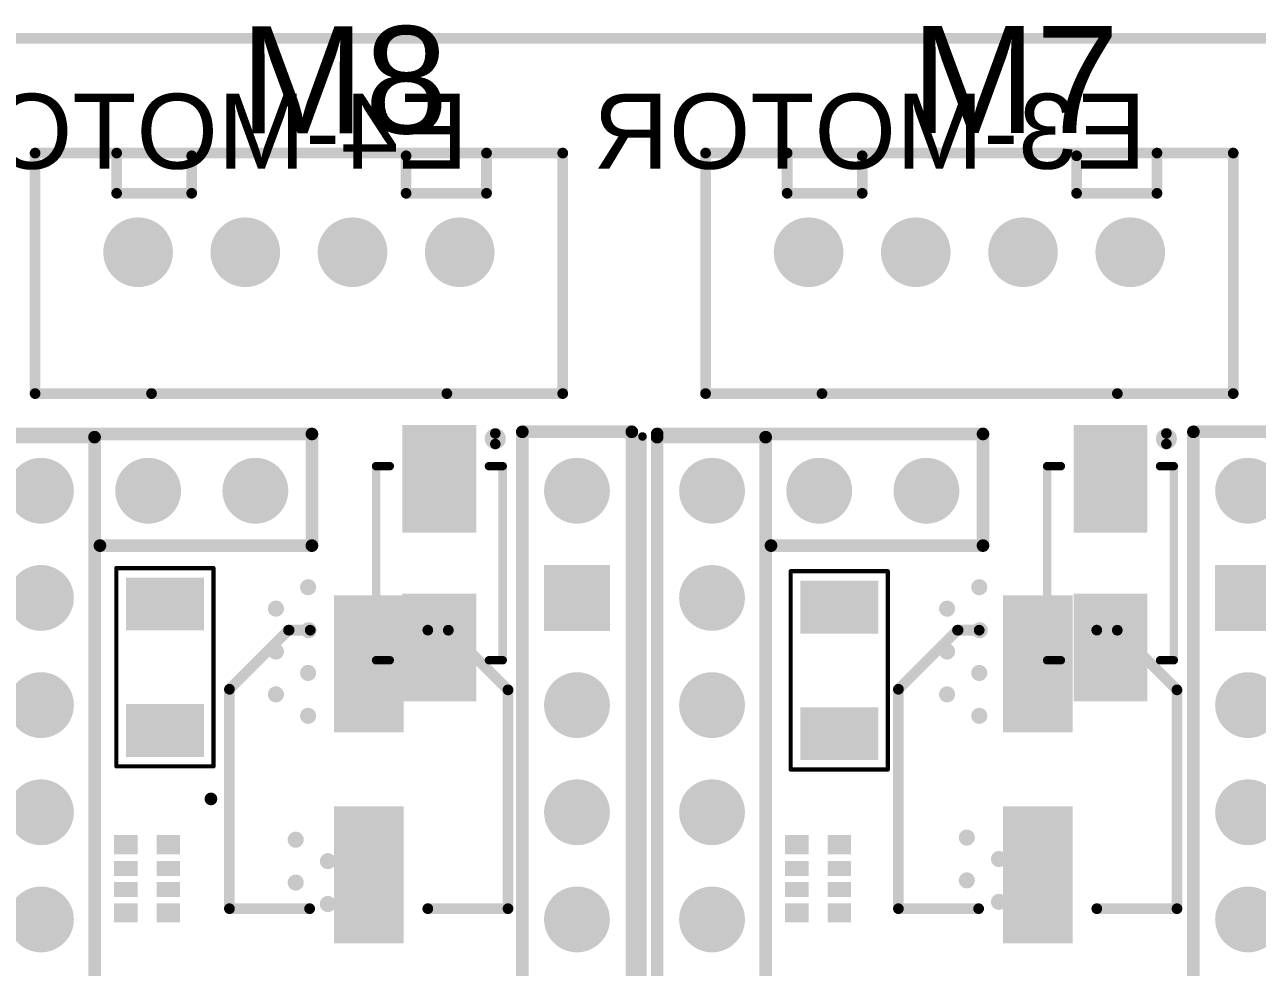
# Model space of a CAD drawing. Header units: millimetres. Extents: x -6 to 151, y -20 to 98.
# Drawn here: x 15.5 to 44.7, y 54.45 to 76.8 of the extents above; entities that cross this region are included whole.
import ezdxf

# ---------------------------------------------------------------- set-up
doc = ezdxf.new("R2010")
doc.units = ezdxf.units.MM
for name, color, linetype in [('BottomOverlay', 54, 'Continuous'), ('BottomPaste', 16, 'Continuous'), ('BottomSolder', 6, 'Continuous'), ('KeepOutLayer', 6, 'Continuous'), ('MultiLayer', 9, 'Continuous'), ('PadHoleLayer', 156, 'Continuous'), ('TopOverlay', 2, 'Continuous'), ('TopPaste', 8, 'Continuous'), ('TopSolder', 216, 'Continuous'), ('ViaHoleLayer', 16, 'Continuous')]:
    doc.layers.add(name, color=color, linetype=linetype)
doc.styles.add('Arial', font='arial.ttf', dxfattribs={"height": 0.2})

# ---------------------------------------------------------------- blocks, each defined once
blk = doc.blocks.new('RES1206_31')
at = {"layer": 'TopPaste'}
for points in [[(-2.1, -0.9), (-2.1, 0.9), (-0.9, 0.9), (-0.9, -0.9)], [(0.9, -0.9), (0.9, 0.9), (2.1, 0.9), (2.1, -0.9)]]:
    blk.add_hatch(color=8, dxfattribs=at).paths.add_polyline_path(points)
at = {"layer": 'TopSolder'}
for points in [[(-2.125, -0.925), (-2.125, 0.925), (-0.875, 0.925), (-0.875, -0.925)], [(0.875, -0.925), (0.875, 0.925), (2.125, 0.925), (2.125, -0.925)]]:
    blk.add_hatch(color=216, dxfattribs=at).paths.add_polyline_path(points)
at = {"layer": 'TopOverlay', "const_width": 0.1}
for points in [[(-2.35, 1.15), (2.35, 1.15)], [(-2.35, 1.15), (-2.35, -1.15)], [(2.35, 1.15), (2.35, -1.15)], [(-2.35, -1.15), (2.35, -1.15)]]:
    blk.add_lwpolyline(points, dxfattribs=at)
at = {"layer": 'TopOverlay', "const_width": 0.05}
for points in [[(-2.375, 1.15, 1), (-2.325, 1.15, 1)], [(-2.375, 1.15, 1), (-2.325, 1.15, 1)], [(2.325, 1.15, 1), (2.375, 1.15, 1)], [(2.325, 1.15, 1), (2.375, 1.15, 1)], [(-2.375, -1.15, 1), (-2.325, -1.15, 1)], [(-2.375, -1.15, 1), (-2.325, -1.15, 1)], [(2.325, -1.15, 1), (2.375, -1.15, 1)], [(2.325, -1.15, 1), (2.375, -1.15, 1)]]:
    blk.add_lwpolyline(points, format="xyb", close=True, dxfattribs=at)
blk = doc.blocks.new('RES1206_32')
at = {"layer": 'TopPaste'}
for points in [[(-2.1, -0.9), (-2.1, 0.9), (-0.9, 0.9), (-0.9, -0.9)], [(0.9, -0.9), (0.9, 0.9), (2.1, 0.9), (2.1, -0.9)]]:
    blk.add_hatch(color=8, dxfattribs=at).paths.add_polyline_path(points)
at = {"layer": 'TopSolder'}
for points in [[(-2.125, -0.925), (-2.125, 0.925), (-0.875, 0.925), (-0.875, -0.925)], [(0.875, -0.925), (0.875, 0.925), (2.125, 0.925), (2.125, -0.925)]]:
    blk.add_hatch(color=216, dxfattribs=at).paths.add_polyline_path(points)
at = {"layer": 'TopOverlay', "const_width": 0.1}
for points in [[(-2.35, 1.15), (2.35, 1.15)], [(-2.35, 1.15), (-2.35, -1.15)], [(2.35, 1.15), (2.35, -1.15)], [(-2.35, -1.15), (2.35, -1.15)]]:
    blk.add_lwpolyline(points, dxfattribs=at)
at = {"layer": 'TopOverlay', "const_width": 0.05}
for points in [[(-2.375, 1.15, 1), (-2.325, 1.15, 1)], [(-2.375, 1.15, 1), (-2.325, 1.15, 1)], [(2.325, 1.15, 1), (2.375, 1.15, 1)], [(2.325, 1.15, 1), (2.375, 1.15, 1)], [(-2.375, -1.15, 1), (-2.325, -1.15, 1)], [(-2.375, -1.15, 1), (-2.325, -1.15, 1)], [(2.325, -1.15, 1), (2.375, -1.15, 1)], [(2.325, -1.15, 1), (2.375, -1.15, 1)]]:
    blk.add_lwpolyline(points, format="xyb", close=True, dxfattribs=at)
blk = doc.blocks.new('TMC__________36')
at = {"layer": 'BottomSolder'}
h = blk.add_hatch(color=6, dxfattribs=at)
edge = h.paths.add_edge_path()
edge.add_arc((0, 12.7), 0.78, 0, 360)
for points in [[(1.76, 11.92), (1.76, 13.48), (3.32, 13.48), (3.32, 11.92)], [(17, 11.92), (17, 13.48), (18.56, 13.48), (18.56, 11.92)]]:
    blk.add_hatch(color=6, dxfattribs=at).paths.add_polyline_path(points)
h = blk.add_hatch(color=6, dxfattribs=at)
edge = h.paths.add_edge_path()
edge.add_arc((5.08, 12.7), 0.78, 0, 360)
h = blk.add_hatch(color=6, dxfattribs=at)
edge = h.paths.add_edge_path()
edge.add_arc((7.62, 12.7), 0.78, 0, 360)
h = blk.add_hatch(color=6, dxfattribs=at)
edge = h.paths.add_edge_path()
edge.add_arc((10.16, 12.7), 0.78, 0, 360)
h = blk.add_hatch(color=6, dxfattribs=at)
edge = h.paths.add_edge_path()
edge.add_arc((12.7, 12.7), 0.78, 0, 360)
h = blk.add_hatch(color=6, dxfattribs=at)
edge = h.paths.add_edge_path()
edge.add_arc((15.24, 12.7), 0.78, 0, 360)
h = blk.add_hatch(color=6, dxfattribs=at)
edge = h.paths.add_edge_path()
edge.add_arc((0, 5.08), 0.78, 0, 360)
h = blk.add_hatch(color=6, dxfattribs=at)
edge = h.paths.add_edge_path()
edge.add_arc((0, 2.54), 0.78, 0, 360)
h = blk.add_hatch(color=6, dxfattribs=at)
edge = h.paths.add_edge_path()
edge.add_arc((0, 0), 0.78, 0, 360)
h = blk.add_hatch(color=6, dxfattribs=at)
edge = h.paths.add_edge_path()
edge.add_arc((2.54, 0), 0.78, 0, 360)
h = blk.add_hatch(color=6, dxfattribs=at)
edge = h.paths.add_edge_path()
edge.add_arc((5.08, 0), 0.78, 0, 360)
h = blk.add_hatch(color=6, dxfattribs=at)
edge = h.paths.add_edge_path()
edge.add_arc((7.62, 0), 0.78, 0, 360)
h = blk.add_hatch(color=6, dxfattribs=at)
edge = h.paths.add_edge_path()
edge.add_arc((10.16, 0), 0.78, 0, 360)
h = blk.add_hatch(color=6, dxfattribs=at)
edge = h.paths.add_edge_path()
edge.add_arc((12.7, 0), 0.78, 0, 360)
h = blk.add_hatch(color=6, dxfattribs=at)
edge = h.paths.add_edge_path()
edge.add_arc((15.24, 0), 0.78, 0, 360)
h = blk.add_hatch(color=6, dxfattribs=at)
edge = h.paths.add_edge_path()
edge.add_arc((17.78, 0), 0.78, 0, 360)
at = {"layer": 'MultiLayer'}
h = blk.add_hatch(color=9, dxfattribs=at)
edge = h.paths.add_edge_path()
edge.add_arc((0, 12.7), 0.755, 0, 360)
for points in [[(1.785, 11.945), (1.785, 13.455), (3.295, 13.455), (3.295, 11.945)], [(17.025, 11.945), (17.025, 13.455), (18.535, 13.455), (18.535, 11.945)]]:
    blk.add_hatch(color=9, dxfattribs=at).paths.add_polyline_path(points)
h = blk.add_hatch(color=9, dxfattribs=at)
edge = h.paths.add_edge_path()
edge.add_arc((5.08, 12.7), 0.755, 0, 360)
h = blk.add_hatch(color=9, dxfattribs=at)
edge = h.paths.add_edge_path()
edge.add_arc((7.62, 12.7), 0.755, 0, 360)
h = blk.add_hatch(color=9, dxfattribs=at)
edge = h.paths.add_edge_path()
edge.add_arc((10.16, 12.7), 0.755, 0, 360)
h = blk.add_hatch(color=9, dxfattribs=at)
edge = h.paths.add_edge_path()
edge.add_arc((12.7, 12.7), 0.755, 0, 360)
h = blk.add_hatch(color=9, dxfattribs=at)
edge = h.paths.add_edge_path()
edge.add_arc((15.24, 12.7), 0.755, 0, 360)
h = blk.add_hatch(color=9, dxfattribs=at)
edge = h.paths.add_edge_path()
edge.add_arc((0, 5.08), 0.755, 0, 360)
h = blk.add_hatch(color=9, dxfattribs=at)
edge = h.paths.add_edge_path()
edge.add_arc((0, 2.54), 0.755, 0, 360)
h = blk.add_hatch(color=9, dxfattribs=at)
edge = h.paths.add_edge_path()
edge.add_arc((0, 0), 0.755, 0, 360)
h = blk.add_hatch(color=9, dxfattribs=at)
edge = h.paths.add_edge_path()
edge.add_arc((2.54, 0), 0.755, 0, 360)
h = blk.add_hatch(color=9, dxfattribs=at)
edge = h.paths.add_edge_path()
edge.add_arc((5.08, 0), 0.755, 0, 360)
h = blk.add_hatch(color=9, dxfattribs=at)
edge = h.paths.add_edge_path()
edge.add_arc((7.62, 0), 0.755, 0, 360)
h = blk.add_hatch(color=9, dxfattribs=at)
edge = h.paths.add_edge_path()
edge.add_arc((10.16, 0), 0.755, 0, 360)
h = blk.add_hatch(color=9, dxfattribs=at)
edge = h.paths.add_edge_path()
edge.add_arc((12.7, 0), 0.755, 0, 360)
h = blk.add_hatch(color=9, dxfattribs=at)
edge = h.paths.add_edge_path()
edge.add_arc((15.24, 0), 0.755, 0, 360)
h = blk.add_hatch(color=9, dxfattribs=at)
edge = h.paths.add_edge_path()
edge.add_arc((17.78, 0), 0.755, 0, 360)
at = {"layer": 'PadHoleLayer'}
h = blk.add_hatch(color=156, dxfattribs=at)
edge = h.paths.add_edge_path()
edge.add_arc((0, 12.7), 0.45, 0, 360)
h = blk.add_hatch(color=156, dxfattribs=at)
edge = h.paths.add_edge_path()
edge.add_arc((2.54, 12.7), 0.45, 0, 360)
h = blk.add_hatch(color=156, dxfattribs=at)
edge = h.paths.add_edge_path()
edge.add_arc((5.08, 12.7), 0.45, 0, 360)
h = blk.add_hatch(color=156, dxfattribs=at)
edge = h.paths.add_edge_path()
edge.add_arc((7.62, 12.7), 0.45, 0, 360)
h = blk.add_hatch(color=156, dxfattribs=at)
edge = h.paths.add_edge_path()
edge.add_arc((10.16, 12.7), 0.45, 0, 360)
h = blk.add_hatch(color=156, dxfattribs=at)
edge = h.paths.add_edge_path()
edge.add_arc((12.7, 12.7), 0.45, 0, 360)
h = blk.add_hatch(color=156, dxfattribs=at)
edge = h.paths.add_edge_path()
edge.add_arc((15.24, 12.7), 0.45, 0, 360)
h = blk.add_hatch(color=156, dxfattribs=at)
edge = h.paths.add_edge_path()
edge.add_arc((17.78, 12.7), 0.45, 0, 360)
h = blk.add_hatch(color=156, dxfattribs=at)
edge = h.paths.add_edge_path()
edge.add_arc((0, 5.08), 0.45, 0, 360)
h = blk.add_hatch(color=156, dxfattribs=at)
edge = h.paths.add_edge_path()
edge.add_arc((0, 2.54), 0.45, 0, 360)
h = blk.add_hatch(color=156, dxfattribs=at)
edge = h.paths.add_edge_path()
edge.add_arc((0, 0), 0.45, 0, 360)
h = blk.add_hatch(color=156, dxfattribs=at)
edge = h.paths.add_edge_path()
edge.add_arc((2.54, 0), 0.45, 0, 360)
h = blk.add_hatch(color=156, dxfattribs=at)
edge = h.paths.add_edge_path()
edge.add_arc((5.08, 0), 0.45, 0, 360)
h = blk.add_hatch(color=156, dxfattribs=at)
edge = h.paths.add_edge_path()
edge.add_arc((7.62, 0), 0.45, 0, 360)
h = blk.add_hatch(color=156, dxfattribs=at)
edge = h.paths.add_edge_path()
edge.add_arc((10.16, 0), 0.45, 0, 360)
h = blk.add_hatch(color=156, dxfattribs=at)
edge = h.paths.add_edge_path()
edge.add_arc((12.7, 0), 0.45, 0, 360)
h = blk.add_hatch(color=156, dxfattribs=at)
edge = h.paths.add_edge_path()
edge.add_arc((15.24, 0), 0.45, 0, 360)
h = blk.add_hatch(color=156, dxfattribs=at)
edge = h.paths.add_edge_path()
edge.add_arc((17.78, 0), 0.45, 0, 360)
at = {"layer": 'TopSolder'}
h = blk.add_hatch(color=216, dxfattribs=at)
edge = h.paths.add_edge_path()
edge.add_arc((0, 12.7), 0.78, 0, 360)
for points in [[(1.76, 11.92), (1.76, 13.48), (3.32, 13.48), (3.32, 11.92)], [(17, 11.92), (17, 13.48), (18.56, 13.48), (18.56, 11.92)]]:
    blk.add_hatch(color=216, dxfattribs=at).paths.add_polyline_path(points)
h = blk.add_hatch(color=216, dxfattribs=at)
edge = h.paths.add_edge_path()
edge.add_arc((5.08, 12.7), 0.78, 0, 360)
h = blk.add_hatch(color=216, dxfattribs=at)
edge = h.paths.add_edge_path()
edge.add_arc((7.62, 12.7), 0.78, 0, 360)
h = blk.add_hatch(color=216, dxfattribs=at)
edge = h.paths.add_edge_path()
edge.add_arc((10.16, 12.7), 0.78, 0, 360)
h = blk.add_hatch(color=216, dxfattribs=at)
edge = h.paths.add_edge_path()
edge.add_arc((12.7, 12.7), 0.78, 0, 360)
h = blk.add_hatch(color=216, dxfattribs=at)
edge = h.paths.add_edge_path()
edge.add_arc((15.24, 12.7), 0.78, 0, 360)
h = blk.add_hatch(color=216, dxfattribs=at)
edge = h.paths.add_edge_path()
edge.add_arc((0, 5.08), 0.78, 0, 360)
h = blk.add_hatch(color=216, dxfattribs=at)
edge = h.paths.add_edge_path()
edge.add_arc((0, 2.54), 0.78, 0, 360)
h = blk.add_hatch(color=216, dxfattribs=at)
edge = h.paths.add_edge_path()
edge.add_arc((0, 0), 0.78, 0, 360)
h = blk.add_hatch(color=216, dxfattribs=at)
edge = h.paths.add_edge_path()
edge.add_arc((2.54, 0), 0.78, 0, 360)
h = blk.add_hatch(color=216, dxfattribs=at)
edge = h.paths.add_edge_path()
edge.add_arc((5.08, 0), 0.78, 0, 360)
h = blk.add_hatch(color=216, dxfattribs=at)
edge = h.paths.add_edge_path()
edge.add_arc((7.62, 0), 0.78, 0, 360)
h = blk.add_hatch(color=216, dxfattribs=at)
edge = h.paths.add_edge_path()
edge.add_arc((10.16, 0), 0.78, 0, 360)
h = blk.add_hatch(color=216, dxfattribs=at)
edge = h.paths.add_edge_path()
edge.add_arc((12.7, 0), 0.78, 0, 360)
h = blk.add_hatch(color=216, dxfattribs=at)
edge = h.paths.add_edge_path()
edge.add_arc((15.24, 0), 0.78, 0, 360)
h = blk.add_hatch(color=216, dxfattribs=at)
edge = h.paths.add_edge_path()
edge.add_arc((17.78, 0), 0.78, 0, 360)
at = {"layer": 'TopOverlay', "const_width": 0.3}
for points in [[(19.126, 14), (-1.397, 14)], [(-1.397, 11.405), (-1.397, 14)], [(19.126, 11.4), (19.126, 13.97)], [(19.126, 11.405), (-1.397, 11.405)], [(-1.346, -1.3), (-1.346, 6.42)], [(1.3, 6.42), (-1.346, 6.42)], [(1.3, 1.397), (1.3, 6.42)], [(-1.27, -1.3), (-1.27, 1.27)], [(19.126, 1.27), (-1.27, 1.27)], [(19.126, -1.3), (19.126, 1.27)], [(19.126, -1.3), (-1.27, -1.3)]]:
    blk.add_lwpolyline(points, dxfattribs=at)
at = {"layer": 'TopOverlay', "const_width": 0.15}
for points in [[(-1.472, 14, 1), (-1.322, 14, 1)], [(-1.472, 14, 1), (-1.322, 14, 1)], [(19.051, 14, 1), (19.201, 14, 1)], [(19.051, 13.97, 1), (19.201, 13.97, 1)], [(-1.472, 11.405, 1), (-1.322, 11.405, 1)], [(-1.472, 11.405, 1), (-1.322, 11.405, 1)], [(19.051, 11.405, 1), (19.201, 11.405, 1)], [(19.051, 11.4, 1), (19.201, 11.4, 1)], [(-1.421, 6.42, 1), (-1.271, 6.42, 1)], [(-1.421, 6.42, 1), (-1.271, 6.42, 1)], [(1.225, 6.42, 1), (1.375, 6.42, 1)], [(1.225, 6.42, 1), (1.375, 6.42, 1)], [(1.225, 1.397, 1), (1.375, 1.397, 1)], [(-1.345, 1.27, 1), (-1.195, 1.27, 1)], [(-1.345, 1.27, 1), (-1.195, 1.27, 1)], [(19.051, 1.27, 1), (19.201, 1.27, 1)], [(19.051, 1.27, 1), (19.201, 1.27, 1)], [(-1.421, -1.3, 1), (-1.271, -1.3, 1)], [(-1.345, -1.3, 1), (-1.195, -1.3, 1)], [(-1.345, -1.3, 1), (-1.195, -1.3, 1)], [(19.051, -1.3, 1), (19.201, -1.3, 1)], [(19.051, -1.3, 1), (19.201, -1.3, 1)]]:
    blk.add_lwpolyline(points, format="xyb", close=True, dxfattribs=at)
blk = doc.blocks.new('DO214AC__SMA__B_55')
at = {"layer": 'BottomPaste'}
for points in [[(-0.75, 0.85), (-0.75, -0.85), (-3.25, -0.85), (-3.25, 0.85)], [(3.25, 0.85), (3.25, -0.85), (0.75, -0.85), (0.75, 0.85)]]:
    blk.add_hatch(color=16, dxfattribs=at).paths.add_polyline_path(points)
at = {"layer": 'BottomSolder'}
for points in [[(-0.725, 0.875), (-0.725, -0.875), (-3.275, -0.875), (-3.275, 0.875)], [(3.275, 0.875), (3.275, -0.875), (0.725, -0.875), (0.725, 0.875)]]:
    blk.add_hatch(color=6, dxfattribs=at).paths.add_polyline_path(points)
at = {"layer": 'BottomOverlay', "const_width": 0.2}
for points in [[(-2.3, 1.5), (2.3, 1.5)], [(-2.3, 1.5), (-2.3, 1.175)], [(2.3, 1.5), (2.3, 1.175)], [(-2.3, -1.175), (-2.3, -1.5)], [(2.3, -1.175), (2.3, -1.5)], [(-2.3, -1.5), (2.3, -1.5)]]:
    blk.add_lwpolyline(points, dxfattribs=at)
at = {"layer": 'BottomOverlay'}
for points, const_width in [([(-2.35, 1.5, 1), (-2.25, 1.5, 1)], 0.1), ([(-2.35, 1.5, 1), (-2.25, 1.5, 1)], 0.1), ([(2.25, 1.5, 1), (2.35, 1.5, 1)], 0.1), ([(2.25, 1.5, 1), (2.35, 1.5, 1)], 0.1), ([(-2.35, 1.175, 1), (-2.25, 1.175, 1)], 0.1), ([(2.25, 1.175, 1), (2.35, 1.175, 1)], 0.1), ([(-2.35, -1.175, 1), (-2.25, -1.175, 1)], 0.1), ([(2.25, -1.175, 1), (2.35, -1.175, 1)], 0.1), ([(3.075, -1.325, 1), (2.825, -1.325, 1)], 0.25), ([(-2.35, -1.5, 1), (-2.25, -1.5, 1)], 0.1), ([(-2.35, -1.5, 1), (-2.25, -1.5, 1)], 0.1), ([(2.25, -1.5, 1), (2.35, -1.5, 1)], 0.1), ([(2.25, -1.5, 1), (2.35, -1.5, 1)], 0.1), ([(2.763, -1.325, 1), (2.887, -1.325, 1)], 0.125), ([(3.013, -1.325, 1), (3.138, -1.325, 1)], 0.125)]:
    blk.add_lwpolyline(points, format="xyb", close=True, dxfattribs=dict(at, const_width=const_width))
blk = doc.blocks.new('DO214AC__SMA__B_56')
at = {"layer": 'BottomPaste'}
for points in [[(-0.75, 0.85), (-0.75, -0.85), (-3.25, -0.85), (-3.25, 0.85)], [(3.25, 0.85), (3.25, -0.85), (0.75, -0.85), (0.75, 0.85)]]:
    blk.add_hatch(color=16, dxfattribs=at).paths.add_polyline_path(points)
at = {"layer": 'BottomSolder'}
for points in [[(-0.725, 0.875), (-0.725, -0.875), (-3.275, -0.875), (-3.275, 0.875)], [(3.275, 0.875), (3.275, -0.875), (0.725, -0.875), (0.725, 0.875)]]:
    blk.add_hatch(color=6, dxfattribs=at).paths.add_polyline_path(points)
at = {"layer": 'BottomOverlay', "const_width": 0.2}
for points in [[(-2.3, 1.5), (2.3, 1.5)], [(-2.3, 1.5), (-2.3, 1.175)], [(2.3, 1.5), (2.3, 1.175)], [(-2.3, -1.175), (-2.3, -1.5)], [(2.3, -1.175), (2.3, -1.5)], [(-2.3, -1.5), (2.3, -1.5)]]:
    blk.add_lwpolyline(points, dxfattribs=at)
at = {"layer": 'BottomOverlay'}
for points, const_width in [([(-2.35, 1.5, 1), (-2.25, 1.5, 1)], 0.1), ([(-2.35, 1.5, 1), (-2.25, 1.5, 1)], 0.1), ([(2.25, 1.5, 1), (2.35, 1.5, 1)], 0.1), ([(2.25, 1.5, 1), (2.35, 1.5, 1)], 0.1), ([(-2.35, 1.175, 1), (-2.25, 1.175, 1)], 0.1), ([(2.25, 1.175, 1), (2.35, 1.175, 1)], 0.1), ([(-2.35, -1.175, 1), (-2.25, -1.175, 1)], 0.1), ([(2.25, -1.175, 1), (2.35, -1.175, 1)], 0.1), ([(3.075, -1.325, 1), (2.825, -1.325, 1)], 0.25), ([(-2.35, -1.5, 1), (-2.25, -1.5, 1)], 0.1), ([(-2.35, -1.5, 1), (-2.25, -1.5, 1)], 0.1), ([(2.25, -1.5, 1), (2.35, -1.5, 1)], 0.1), ([(2.25, -1.5, 1), (2.35, -1.5, 1)], 0.1), ([(2.763, -1.325, 1), (2.887, -1.325, 1)], 0.125), ([(3.013, -1.325, 1), (3.138, -1.325, 1)], 0.125)]:
    blk.add_lwpolyline(points, format="xyb", close=True, dxfattribs=dict(at, const_width=const_width))
blk = doc.blocks.new('TMC__________116')
at = {"layer": 'BottomSolder'}
h = blk.add_hatch(color=6, dxfattribs=at)
edge = h.paths.add_edge_path()
edge.add_arc((0, 12.7), 0.78, 0, 360)
for points in [[(1.76, 11.92), (1.76, 13.48), (3.32, 13.48), (3.32, 11.92)], [(17, 11.92), (17, 13.48), (18.56, 13.48), (18.56, 11.92)]]:
    blk.add_hatch(color=6, dxfattribs=at).paths.add_polyline_path(points)
h = blk.add_hatch(color=6, dxfattribs=at)
edge = h.paths.add_edge_path()
edge.add_arc((5.08, 12.7), 0.78, 0, 360)
h = blk.add_hatch(color=6, dxfattribs=at)
edge = h.paths.add_edge_path()
edge.add_arc((7.62, 12.7), 0.78, 0, 360)
h = blk.add_hatch(color=6, dxfattribs=at)
edge = h.paths.add_edge_path()
edge.add_arc((10.16, 12.7), 0.78, 0, 360)
h = blk.add_hatch(color=6, dxfattribs=at)
edge = h.paths.add_edge_path()
edge.add_arc((12.7, 12.7), 0.78, 0, 360)
h = blk.add_hatch(color=6, dxfattribs=at)
edge = h.paths.add_edge_path()
edge.add_arc((15.24, 12.7), 0.78, 0, 360)
h = blk.add_hatch(color=6, dxfattribs=at)
edge = h.paths.add_edge_path()
edge.add_arc((0, 5.08), 0.78, 0, 360)
h = blk.add_hatch(color=6, dxfattribs=at)
edge = h.paths.add_edge_path()
edge.add_arc((0, 2.54), 0.78, 0, 360)
h = blk.add_hatch(color=6, dxfattribs=at)
edge = h.paths.add_edge_path()
edge.add_arc((0, 0), 0.78, 0, 360)
h = blk.add_hatch(color=6, dxfattribs=at)
edge = h.paths.add_edge_path()
edge.add_arc((2.54, 0), 0.78, 0, 360)
h = blk.add_hatch(color=6, dxfattribs=at)
edge = h.paths.add_edge_path()
edge.add_arc((5.08, 0), 0.78, 0, 360)
h = blk.add_hatch(color=6, dxfattribs=at)
edge = h.paths.add_edge_path()
edge.add_arc((7.62, 0), 0.78, 0, 360)
h = blk.add_hatch(color=6, dxfattribs=at)
edge = h.paths.add_edge_path()
edge.add_arc((10.16, 0), 0.78, 0, 360)
h = blk.add_hatch(color=6, dxfattribs=at)
edge = h.paths.add_edge_path()
edge.add_arc((12.7, 0), 0.78, 0, 360)
h = blk.add_hatch(color=6, dxfattribs=at)
edge = h.paths.add_edge_path()
edge.add_arc((15.24, 0), 0.78, 0, 360)
h = blk.add_hatch(color=6, dxfattribs=at)
edge = h.paths.add_edge_path()
edge.add_arc((17.78, 0), 0.78, 0, 360)
at = {"layer": 'MultiLayer'}
h = blk.add_hatch(color=9, dxfattribs=at)
edge = h.paths.add_edge_path()
edge.add_arc((0, 12.7), 0.755, 0, 360)
for points in [[(1.785, 11.945), (1.785, 13.455), (3.295, 13.455), (3.295, 11.945)], [(17.025, 11.945), (17.025, 13.455), (18.535, 13.455), (18.535, 11.945)]]:
    blk.add_hatch(color=9, dxfattribs=at).paths.add_polyline_path(points)
h = blk.add_hatch(color=9, dxfattribs=at)
edge = h.paths.add_edge_path()
edge.add_arc((5.08, 12.7), 0.755, 0, 360)
h = blk.add_hatch(color=9, dxfattribs=at)
edge = h.paths.add_edge_path()
edge.add_arc((7.62, 12.7), 0.755, 0, 360)
h = blk.add_hatch(color=9, dxfattribs=at)
edge = h.paths.add_edge_path()
edge.add_arc((10.16, 12.7), 0.755, 0, 360)
h = blk.add_hatch(color=9, dxfattribs=at)
edge = h.paths.add_edge_path()
edge.add_arc((12.7, 12.7), 0.755, 0, 360)
h = blk.add_hatch(color=9, dxfattribs=at)
edge = h.paths.add_edge_path()
edge.add_arc((15.24, 12.7), 0.755, 0, 360)
h = blk.add_hatch(color=9, dxfattribs=at)
edge = h.paths.add_edge_path()
edge.add_arc((0, 5.08), 0.755, 0, 360)
h = blk.add_hatch(color=9, dxfattribs=at)
edge = h.paths.add_edge_path()
edge.add_arc((0, 2.54), 0.755, 0, 360)
h = blk.add_hatch(color=9, dxfattribs=at)
edge = h.paths.add_edge_path()
edge.add_arc((0, 0), 0.755, 0, 360)
h = blk.add_hatch(color=9, dxfattribs=at)
edge = h.paths.add_edge_path()
edge.add_arc((2.54, 0), 0.755, 0, 360)
h = blk.add_hatch(color=9, dxfattribs=at)
edge = h.paths.add_edge_path()
edge.add_arc((5.08, 0), 0.755, 0, 360)
h = blk.add_hatch(color=9, dxfattribs=at)
edge = h.paths.add_edge_path()
edge.add_arc((7.62, 0), 0.755, 0, 360)
h = blk.add_hatch(color=9, dxfattribs=at)
edge = h.paths.add_edge_path()
edge.add_arc((10.16, 0), 0.755, 0, 360)
h = blk.add_hatch(color=9, dxfattribs=at)
edge = h.paths.add_edge_path()
edge.add_arc((12.7, 0), 0.755, 0, 360)
h = blk.add_hatch(color=9, dxfattribs=at)
edge = h.paths.add_edge_path()
edge.add_arc((15.24, 0), 0.755, 0, 360)
h = blk.add_hatch(color=9, dxfattribs=at)
edge = h.paths.add_edge_path()
edge.add_arc((17.78, 0), 0.755, 0, 360)
at = {"layer": 'PadHoleLayer'}
h = blk.add_hatch(color=156, dxfattribs=at)
edge = h.paths.add_edge_path()
edge.add_arc((0, 12.7), 0.45, 0, 360)
h = blk.add_hatch(color=156, dxfattribs=at)
edge = h.paths.add_edge_path()
edge.add_arc((2.54, 12.7), 0.45, 0, 360)
h = blk.add_hatch(color=156, dxfattribs=at)
edge = h.paths.add_edge_path()
edge.add_arc((5.08, 12.7), 0.45, 0, 360)
h = blk.add_hatch(color=156, dxfattribs=at)
edge = h.paths.add_edge_path()
edge.add_arc((7.62, 12.7), 0.45, 0, 360)
h = blk.add_hatch(color=156, dxfattribs=at)
edge = h.paths.add_edge_path()
edge.add_arc((10.16, 12.7), 0.45, 0, 360)
h = blk.add_hatch(color=156, dxfattribs=at)
edge = h.paths.add_edge_path()
edge.add_arc((12.7, 12.7), 0.45, 0, 360)
h = blk.add_hatch(color=156, dxfattribs=at)
edge = h.paths.add_edge_path()
edge.add_arc((15.24, 12.7), 0.45, 0, 360)
h = blk.add_hatch(color=156, dxfattribs=at)
edge = h.paths.add_edge_path()
edge.add_arc((17.78, 12.7), 0.45, 0, 360)
h = blk.add_hatch(color=156, dxfattribs=at)
edge = h.paths.add_edge_path()
edge.add_arc((0, 5.08), 0.45, 0, 360)
h = blk.add_hatch(color=156, dxfattribs=at)
edge = h.paths.add_edge_path()
edge.add_arc((0, 2.54), 0.45, 0, 360)
h = blk.add_hatch(color=156, dxfattribs=at)
edge = h.paths.add_edge_path()
edge.add_arc((0, 0), 0.45, 0, 360)
h = blk.add_hatch(color=156, dxfattribs=at)
edge = h.paths.add_edge_path()
edge.add_arc((2.54, 0), 0.45, 0, 360)
h = blk.add_hatch(color=156, dxfattribs=at)
edge = h.paths.add_edge_path()
edge.add_arc((5.08, 0), 0.45, 0, 360)
h = blk.add_hatch(color=156, dxfattribs=at)
edge = h.paths.add_edge_path()
edge.add_arc((7.62, 0), 0.45, 0, 360)
h = blk.add_hatch(color=156, dxfattribs=at)
edge = h.paths.add_edge_path()
edge.add_arc((10.16, 0), 0.45, 0, 360)
h = blk.add_hatch(color=156, dxfattribs=at)
edge = h.paths.add_edge_path()
edge.add_arc((12.7, 0), 0.45, 0, 360)
h = blk.add_hatch(color=156, dxfattribs=at)
edge = h.paths.add_edge_path()
edge.add_arc((15.24, 0), 0.45, 0, 360)
h = blk.add_hatch(color=156, dxfattribs=at)
edge = h.paths.add_edge_path()
edge.add_arc((17.78, 0), 0.45, 0, 360)
at = {"layer": 'TopSolder'}
h = blk.add_hatch(color=216, dxfattribs=at)
edge = h.paths.add_edge_path()
edge.add_arc((0, 12.7), 0.78, 0, 360)
for points in [[(1.76, 11.92), (1.76, 13.48), (3.32, 13.48), (3.32, 11.92)], [(17, 11.92), (17, 13.48), (18.56, 13.48), (18.56, 11.92)]]:
    blk.add_hatch(color=216, dxfattribs=at).paths.add_polyline_path(points)
h = blk.add_hatch(color=216, dxfattribs=at)
edge = h.paths.add_edge_path()
edge.add_arc((5.08, 12.7), 0.78, 0, 360)
h = blk.add_hatch(color=216, dxfattribs=at)
edge = h.paths.add_edge_path()
edge.add_arc((7.62, 12.7), 0.78, 0, 360)
h = blk.add_hatch(color=216, dxfattribs=at)
edge = h.paths.add_edge_path()
edge.add_arc((10.16, 12.7), 0.78, 0, 360)
h = blk.add_hatch(color=216, dxfattribs=at)
edge = h.paths.add_edge_path()
edge.add_arc((12.7, 12.7), 0.78, 0, 360)
h = blk.add_hatch(color=216, dxfattribs=at)
edge = h.paths.add_edge_path()
edge.add_arc((15.24, 12.7), 0.78, 0, 360)
h = blk.add_hatch(color=216, dxfattribs=at)
edge = h.paths.add_edge_path()
edge.add_arc((0, 5.08), 0.78, 0, 360)
h = blk.add_hatch(color=216, dxfattribs=at)
edge = h.paths.add_edge_path()
edge.add_arc((0, 2.54), 0.78, 0, 360)
h = blk.add_hatch(color=216, dxfattribs=at)
edge = h.paths.add_edge_path()
edge.add_arc((0, 0), 0.78, 0, 360)
h = blk.add_hatch(color=216, dxfattribs=at)
edge = h.paths.add_edge_path()
edge.add_arc((2.54, 0), 0.78, 0, 360)
h = blk.add_hatch(color=216, dxfattribs=at)
edge = h.paths.add_edge_path()
edge.add_arc((5.08, 0), 0.78, 0, 360)
h = blk.add_hatch(color=216, dxfattribs=at)
edge = h.paths.add_edge_path()
edge.add_arc((7.62, 0), 0.78, 0, 360)
h = blk.add_hatch(color=216, dxfattribs=at)
edge = h.paths.add_edge_path()
edge.add_arc((10.16, 0), 0.78, 0, 360)
h = blk.add_hatch(color=216, dxfattribs=at)
edge = h.paths.add_edge_path()
edge.add_arc((12.7, 0), 0.78, 0, 360)
h = blk.add_hatch(color=216, dxfattribs=at)
edge = h.paths.add_edge_path()
edge.add_arc((15.24, 0), 0.78, 0, 360)
h = blk.add_hatch(color=216, dxfattribs=at)
edge = h.paths.add_edge_path()
edge.add_arc((17.78, 0), 0.78, 0, 360)
at = {"layer": 'TopOverlay', "const_width": 0.3}
for points in [[(-1.397, 11.405), (-1.397, 14)], [(19.09, 14), (-1.397, 14)], [(19.126, 11.4), (19.126, 14)], [(19.126, 11.405), (-1.397, 11.405)], [(1.3, 6.42), (-1.346, 6.42)], [(-1.346, -1.3), (-1.346, 6.42)], [(1.3, 1.397), (1.3, 6.42)], [(19.126, 1.27), (-1.27, 1.27)], [(-1.27, -1.3), (-1.27, 1.27)], [(19.126, -1.3), (19.126, 1.27)], [(19.291, -1.3), (-1.27, -1.3)]]:
    blk.add_lwpolyline(points, dxfattribs=at)
at = {"layer": 'TopOverlay', "const_width": 0.15}
for points in [[(-1.472, 14, 1), (-1.322, 14, 1)], [(-1.472, 14, 1), (-1.322, 14, 1)], [(19.015, 14, 1), (19.165, 14, 1)], [(19.051, 14, 1), (19.201, 14, 1)], [(-1.472, 11.405, 1), (-1.322, 11.405, 1)], [(-1.472, 11.405, 1), (-1.322, 11.405, 1)], [(19.051, 11.405, 1), (19.201, 11.405, 1)], [(19.051, 11.4, 1), (19.201, 11.4, 1)], [(-1.421, 6.42, 1), (-1.271, 6.42, 1)], [(-1.421, 6.42, 1), (-1.271, 6.42, 1)], [(1.225, 6.42, 1), (1.375, 6.42, 1)], [(1.225, 6.42, 1), (1.375, 6.42, 1)], [(1.225, 1.397, 1), (1.375, 1.397, 1)], [(-1.345, 1.27, 1), (-1.195, 1.27, 1)], [(-1.345, 1.27, 1), (-1.195, 1.27, 1)], [(19.051, 1.27, 1), (19.201, 1.27, 1)], [(19.051, 1.27, 1), (19.201, 1.27, 1)], [(-1.421, -1.3, 1), (-1.271, -1.3, 1)], [(-1.345, -1.3, 1), (-1.195, -1.3, 1)], [(-1.345, -1.3, 1), (-1.195, -1.3, 1)], [(19.051, -1.3, 1), (19.201, -1.3, 1)], [(19.216, -1.3, 1), (19.366, -1.3, 1)]]:
    blk.add_lwpolyline(points, format="xyb", close=True, dxfattribs=at)
blk = doc.blocks.new('RESISTOR_DIL_4X0402ARV341_118')
at = {"layer": 'TopPaste'}
for points in [[(-1.003, 0.762), (-0.597, 0.762), (-0.597, 0.254), (-1.003, 0.254)], [(-0.402, 0.762), (-0.098, 0.762), (-0.098, 0.254), (-0.402, 0.254)], [(0.102, 0.762), (0.406, 0.762), (0.406, 0.254), (0.102, 0.254)], [(0.61, 0.762), (1.016, 0.762), (1.016, 0.254), (0.61, 0.254)], [(-1.003, -0.246), (-0.597, -0.246), (-0.597, -0.754), (-1.003, -0.754)], [(-0.402, -0.246), (-0.098, -0.246), (-0.098, -0.754), (-0.402, -0.754)], [(0.102, -0.246), (0.406, -0.246), (0.406, -0.754), (0.102, -0.754)], [(0.61, -0.246), (1.016, -0.246), (1.016, -0.754), (0.61, -0.754)]]:
    blk.add_hatch(color=8, dxfattribs=at).paths.add_polyline_path(points)
at = {"layer": 'TopSolder'}
for points in [[(-1.029, 0.787), (-0.571, 0.787), (-0.571, 0.229), (-1.029, 0.229)], [(-0.428, 0.787), (-0.072, 0.787), (-0.072, 0.229), (-0.428, 0.229)], [(0.076, 0.787), (0.432, 0.787), (0.432, 0.229), (0.076, 0.229)], [(0.584, 0.787), (1.041, 0.787), (1.041, 0.229), (0.584, 0.229)], [(-1.029, -0.221), (-0.571, -0.221), (-0.571, -0.779), (-1.029, -0.779)], [(-0.428, -0.221), (-0.072, -0.221), (-0.072, -0.779), (-0.428, -0.779)], [(0.076, -0.221), (0.432, -0.221), (0.432, -0.779), (0.076, -0.779)], [(0.584, -0.221), (1.041, -0.221), (1.041, -0.779), (0.584, -0.779)]]:
    blk.add_hatch(color=216, dxfattribs=at).paths.add_polyline_path(points)
blk = doc.blocks.new('RESISTOR_DIL_4X0402ARV341_119')
at = {"layer": 'TopPaste'}
for points in [[(-1.003, 0.762), (-0.597, 0.762), (-0.597, 0.254), (-1.003, 0.254)], [(-0.402, 0.762), (-0.098, 0.762), (-0.098, 0.254), (-0.402, 0.254)], [(0.102, 0.762), (0.406, 0.762), (0.406, 0.254), (0.102, 0.254)], [(0.61, 0.762), (1.016, 0.762), (1.016, 0.254), (0.61, 0.254)], [(-1.003, -0.246), (-0.597, -0.246), (-0.597, -0.754), (-1.003, -0.754)], [(-0.402, -0.246), (-0.098, -0.246), (-0.098, -0.754), (-0.402, -0.754)], [(0.102, -0.246), (0.406, -0.246), (0.406, -0.754), (0.102, -0.754)], [(0.61, -0.246), (1.016, -0.246), (1.016, -0.754), (0.61, -0.754)]]:
    blk.add_hatch(color=8, dxfattribs=at).paths.add_polyline_path(points)
at = {"layer": 'TopSolder'}
for points in [[(-1.029, 0.787), (-0.571, 0.787), (-0.571, 0.229), (-1.029, 0.229)], [(-0.428, 0.787), (-0.072, 0.787), (-0.072, 0.229), (-0.428, 0.229)], [(0.076, 0.787), (0.432, 0.787), (0.432, 0.229), (0.076, 0.229)], [(0.584, 0.787), (1.041, 0.787), (1.041, 0.229), (0.584, 0.229)], [(-1.029, -0.221), (-0.571, -0.221), (-0.571, -0.779), (-1.029, -0.779)], [(-0.428, -0.221), (-0.072, -0.221), (-0.072, -0.779), (-0.428, -0.779)], [(0.076, -0.221), (0.432, -0.221), (0.432, -0.779), (0.076, -0.779)], [(0.584, -0.221), (1.041, -0.221), (1.041, -0.779), (0.584, -0.779)]]:
    blk.add_hatch(color=216, dxfattribs=at).paths.add_polyline_path(points)
blk = doc.blocks.new('XH2_54_4P_L_125')
at = {"layer": 'BottomSolder'}
h = blk.add_hatch(color=6, dxfattribs=at)
edge = h.paths.add_edge_path()
edge.add_arc((-3.81, 0), 0.825, 0, 360)
h = blk.add_hatch(color=6, dxfattribs=at)
edge = h.paths.add_edge_path()
edge.add_arc((-1.27, 0), 0.825, 0, 360)
h = blk.add_hatch(color=6, dxfattribs=at)
edge = h.paths.add_edge_path()
edge.add_arc((1.27, 0), 0.825, 0, 360)
h = blk.add_hatch(color=6, dxfattribs=at)
edge = h.paths.add_edge_path()
edge.add_arc((3.81, 0), 0.825, 0, 360)
at = {"layer": 'MultiLayer'}
h = blk.add_hatch(color=9, dxfattribs=at)
edge = h.paths.add_edge_path()
edge.add_arc((-3.81, 0), 0.8, 0, 360)
h = blk.add_hatch(color=9, dxfattribs=at)
edge = h.paths.add_edge_path()
edge.add_arc((-1.27, 0), 0.8, 0, 360)
h = blk.add_hatch(color=9, dxfattribs=at)
edge = h.paths.add_edge_path()
edge.add_arc((1.27, 0), 0.8, 0, 360)
h = blk.add_hatch(color=9, dxfattribs=at)
edge = h.paths.add_edge_path()
edge.add_arc((3.81, 0), 0.8, 0, 360)
at = {"layer": 'PadHoleLayer'}
h = blk.add_hatch(color=156, dxfattribs=at)
edge = h.paths.add_edge_path()
edge.add_arc((-3.81, 0), 0.508, 0, 360)
h = blk.add_hatch(color=156, dxfattribs=at)
edge = h.paths.add_edge_path()
edge.add_arc((-1.27, 0), 0.508, 0, 360)
h = blk.add_hatch(color=156, dxfattribs=at)
edge = h.paths.add_edge_path()
edge.add_arc((1.27, 0), 0.508, 0, 360)
h = blk.add_hatch(color=156, dxfattribs=at)
edge = h.paths.add_edge_path()
edge.add_arc((3.81, 0), 0.508, 0, 360)
at = {"layer": 'TopSolder'}
h = blk.add_hatch(color=216, dxfattribs=at)
edge = h.paths.add_edge_path()
edge.add_arc((-3.81, 0), 0.825, 0, 360)
h = blk.add_hatch(color=216, dxfattribs=at)
edge = h.paths.add_edge_path()
edge.add_arc((-1.27, 0), 0.825, 0, 360)
h = blk.add_hatch(color=216, dxfattribs=at)
edge = h.paths.add_edge_path()
edge.add_arc((1.27, 0), 0.825, 0, 360)
h = blk.add_hatch(color=216, dxfattribs=at)
edge = h.paths.add_edge_path()
edge.add_arc((3.81, 0), 0.825, 0, 360)
at = {"layer": 'TopOverlay', "const_width": 0.254}
for points in [[(-6.25, -3.35), (-6.25, 2.35)], [(-6.25, 2.35), (6.25, 2.35)], [(-4.318, 1.397), (-4.318, 2.35)], [(-2.54, 1.397), (-2.54, 2.286)], [(2.54, 1.397), (2.54, 2.286)], [(4.445, 1.397), (4.445, 2.35)], [(6.25, -3.35), (6.25, 2.35)], [(-4.318, 1.397), (-2.54, 1.397)], [(2.54, 1.397), (4.445, 1.397)], [(-6.25, -3.35), (-3.493, -3.35)], [(-3.493, -3.35), (3.505, -3.35)], [(3.505, -3.35), (6.25, -3.35)]]:
    blk.add_lwpolyline(points, dxfattribs=at)
at = {"layer": 'TopOverlay', "const_width": 0.127}
for points in [[(-6.314, 2.35, 1), (-6.187, 2.35, 1)], [(-6.314, 2.35, 1), (-6.187, 2.35, 1)], [(-4.381, 2.35, 1), (-4.255, 2.35, 1)], [(-2.603, 2.286, 1), (-2.477, 2.286, 1)], [(2.477, 2.286, 1), (2.603, 2.286, 1)], [(4.381, 2.35, 1), (4.508, 2.35, 1)], [(6.187, 2.35, 1), (6.314, 2.35, 1)], [(6.187, 2.35, 1), (6.314, 2.35, 1)], [(-4.381, 1.397, 1), (-4.255, 1.397, 1)], [(-4.381, 1.397, 1), (-4.255, 1.397, 1)], [(-2.603, 1.397, 1), (-2.477, 1.397, 1)], [(-2.603, 1.397, 1), (-2.477, 1.397, 1)], [(2.477, 1.397, 1), (2.603, 1.397, 1)], [(2.477, 1.397, 1), (2.603, 1.397, 1)], [(4.381, 1.397, 1), (4.508, 1.397, 1)], [(4.381, 1.397, 1), (4.508, 1.397, 1)], [(-6.314, -3.35, 1), (-6.187, -3.35, 1)], [(-6.314, -3.35, 1), (-6.187, -3.35, 1)], [(-3.556, -3.35, 1), (-3.429, -3.35, 1)], [(-3.556, -3.35, 1), (-3.429, -3.35, 1)], [(3.442, -3.35, 1), (3.569, -3.35, 1)], [(3.442, -3.35, 1), (3.569, -3.35, 1)], [(6.187, -3.35, 1), (6.314, -3.35, 1)], [(6.187, -3.35, 1), (6.314, -3.35, 1)]]:
    blk.add_lwpolyline(points, format="xyb", close=True, dxfattribs=at)
blk = doc.blocks.new('XH2_54_4P_L_126')
at = {"layer": 'BottomSolder'}
h = blk.add_hatch(color=6, dxfattribs=at)
edge = h.paths.add_edge_path()
edge.add_arc((-3.81, 0), 0.825, 0, 360)
h = blk.add_hatch(color=6, dxfattribs=at)
edge = h.paths.add_edge_path()
edge.add_arc((-1.27, 0), 0.825, 0, 360)
h = blk.add_hatch(color=6, dxfattribs=at)
edge = h.paths.add_edge_path()
edge.add_arc((1.27, 0), 0.825, 0, 360)
h = blk.add_hatch(color=6, dxfattribs=at)
edge = h.paths.add_edge_path()
edge.add_arc((3.81, 0), 0.825, 0, 360)
at = {"layer": 'MultiLayer'}
h = blk.add_hatch(color=9, dxfattribs=at)
edge = h.paths.add_edge_path()
edge.add_arc((-3.81, 0), 0.8, 0, 360)
h = blk.add_hatch(color=9, dxfattribs=at)
edge = h.paths.add_edge_path()
edge.add_arc((-1.27, 0), 0.8, 0, 360)
h = blk.add_hatch(color=9, dxfattribs=at)
edge = h.paths.add_edge_path()
edge.add_arc((1.27, 0), 0.8, 0, 360)
h = blk.add_hatch(color=9, dxfattribs=at)
edge = h.paths.add_edge_path()
edge.add_arc((3.81, 0), 0.8, 0, 360)
at = {"layer": 'PadHoleLayer'}
h = blk.add_hatch(color=156, dxfattribs=at)
edge = h.paths.add_edge_path()
edge.add_arc((-3.81, 0), 0.508, 0, 360)
h = blk.add_hatch(color=156, dxfattribs=at)
edge = h.paths.add_edge_path()
edge.add_arc((-1.27, 0), 0.508, 0, 360)
h = blk.add_hatch(color=156, dxfattribs=at)
edge = h.paths.add_edge_path()
edge.add_arc((1.27, 0), 0.508, 0, 360)
h = blk.add_hatch(color=156, dxfattribs=at)
edge = h.paths.add_edge_path()
edge.add_arc((3.81, 0), 0.508, 0, 360)
at = {"layer": 'TopSolder'}
h = blk.add_hatch(color=216, dxfattribs=at)
edge = h.paths.add_edge_path()
edge.add_arc((-3.81, 0), 0.825, 0, 360)
h = blk.add_hatch(color=216, dxfattribs=at)
edge = h.paths.add_edge_path()
edge.add_arc((-1.27, 0), 0.825, 0, 360)
h = blk.add_hatch(color=216, dxfattribs=at)
edge = h.paths.add_edge_path()
edge.add_arc((1.27, 0), 0.825, 0, 360)
h = blk.add_hatch(color=216, dxfattribs=at)
edge = h.paths.add_edge_path()
edge.add_arc((3.81, 0), 0.825, 0, 360)
at = {"layer": 'TopOverlay', "const_width": 0.254}
for points in [[(-6.25, 2.35), (6.25, 2.35)], [(-6.25, -3.35), (-6.25, 2.35)], [(-4.318, 1.397), (-4.318, 2.35)], [(-2.54, 1.397), (-2.54, 2.286)], [(2.54, 1.397), (2.54, 2.286)], [(4.445, 1.397), (4.445, 2.35)], [(6.25, -3.35), (6.25, 2.35)], [(-4.318, 1.397), (-2.54, 1.397)], [(2.54, 1.397), (4.445, 1.397)], [(-6.25, -3.35), (-3.493, -3.35)], [(-3.493, -3.35), (3.505, -3.35)], [(3.505, -3.35), (6.25, -3.35)]]:
    blk.add_lwpolyline(points, dxfattribs=at)
at = {"layer": 'TopOverlay', "const_width": 0.127}
for points in [[(-6.314, 2.35, 1), (-6.187, 2.35, 1)], [(-6.314, 2.35, 1), (-6.187, 2.35, 1)], [(-4.381, 2.35, 1), (-4.255, 2.35, 1)], [(-2.603, 2.286, 1), (-2.477, 2.286, 1)], [(2.477, 2.286, 1), (2.603, 2.286, 1)], [(4.381, 2.35, 1), (4.508, 2.35, 1)], [(6.187, 2.35, 1), (6.314, 2.35, 1)], [(6.187, 2.35, 1), (6.314, 2.35, 1)], [(-4.381, 1.397, 1), (-4.255, 1.397, 1)], [(-4.381, 1.397, 1), (-4.255, 1.397, 1)], [(-2.603, 1.397, 1), (-2.477, 1.397, 1)], [(-2.603, 1.397, 1), (-2.477, 1.397, 1)], [(2.477, 1.397, 1), (2.603, 1.397, 1)], [(2.477, 1.397, 1), (2.603, 1.397, 1)], [(4.381, 1.397, 1), (4.508, 1.397, 1)], [(4.381, 1.397, 1), (4.508, 1.397, 1)], [(-6.314, -3.35, 1), (-6.187, -3.35, 1)], [(-6.314, -3.35, 1), (-6.187, -3.35, 1)], [(-3.556, -3.35, 1), (-3.429, -3.35, 1)], [(-3.556, -3.35, 1), (-3.429, -3.35, 1)], [(3.442, -3.35, 1), (3.569, -3.35, 1)], [(3.442, -3.35, 1), (3.569, -3.35, 1)], [(6.187, -3.35, 1), (6.314, -3.35, 1)], [(6.187, -3.35, 1), (6.314, -3.35, 1)]]:
    blk.add_lwpolyline(points, format="xyb", close=True, dxfattribs=at)
blk = doc.blocks.new('ELCO_C____D_127')
at = {"layer": 'TopPaste'}
for points in [[(-4.1, 0.8), (-0.9, 0.8), (-0.9, -0.8), (-4.1, -0.8)], [(4.1, -0.8), (0.9, -0.8), (0.9, 0.8), (4.1, 0.8)]]:
    blk.add_hatch(color=8, dxfattribs=at).paths.add_polyline_path(points)
at = {"layer": 'TopSolder'}
for points in [[(-4.125, 0.825), (-0.875, 0.825), (-0.875, -0.825), (-4.125, -0.825)], [(4.125, -0.825), (0.875, -0.825), (0.875, 0.825), (4.125, 0.825)]]:
    blk.add_hatch(color=216, dxfattribs=at).paths.add_polyline_path(points)
at = {"layer": 'TopOverlay', "const_width": 0.254}
for points in [[(-3.3, 3.3), (-3.3, 1.4)], [(-3.3, 3.3), (1.9, 3.3)], [(1.9, 3.3), (3.3, 1.9)], [(3.3, 1.886), (3.3, 1.386)], [(-3.3, -1.4), (-3.3, -3.3)], [(3.3, -1.4), (3.3, -1.886)], [(3.3, -1.886), (1.886, -3.3)], [(-3.3, -3.3), (1.886, -3.3)]]:
    blk.add_lwpolyline(points, dxfattribs=at)
at = {"layer": 'TopOverlay', "const_width": 0.127}
for points in [[(-3.364, 3.3, 1), (-3.237, 3.3, 1)], [(-3.364, 3.3, 1), (-3.237, 3.3, 1)], [(1.836, 3.3, 1), (1.963, 3.3, 1)], [(1.836, 3.3, 1), (1.963, 3.3, 1)], [(3.237, 1.9, 1), (3.364, 1.9, 1)], [(3.236, 1.886, 1), (3.363, 1.886, 1)], [(-3.364, 1.4, 1), (-3.237, 1.4, 1)], [(3.236, 1.386, 1), (3.363, 1.386, 1)], [(-3.364, -1.4, 1), (-3.237, -1.4, 1)], [(3.237, -1.4, 1), (3.364, -1.4, 1)], [(3.236, -1.886, 1), (3.363, -1.886, 1)], [(3.236, -1.886, 1), (3.363, -1.886, 1)], [(-3.364, -3.3, 1), (-3.237, -3.3, 1)], [(-3.364, -3.3, 1), (-3.237, -3.3, 1)], [(1.822, -3.3, 1), (1.949, -3.3, 1)], [(1.822, -3.3, 1), (1.949, -3.3, 1)]]:
    blk.add_lwpolyline(points, format="xyb", close=True, dxfattribs=at)
blk = doc.blocks.new('ELCO_C____D_128')
at = {"layer": 'TopPaste'}
for points in [[(-4.1, 0.8), (-0.9, 0.8), (-0.9, -0.8), (-4.1, -0.8)], [(4.1, -0.8), (0.9, -0.8), (0.9, 0.8), (4.1, 0.8)]]:
    blk.add_hatch(color=8, dxfattribs=at).paths.add_polyline_path(points)
at = {"layer": 'TopSolder'}
for points in [[(-4.125, 0.825), (-0.875, 0.825), (-0.875, -0.825), (-4.125, -0.825)], [(4.125, -0.825), (0.875, -0.825), (0.875, 0.825), (4.125, 0.825)]]:
    blk.add_hatch(color=216, dxfattribs=at).paths.add_polyline_path(points)
at = {"layer": 'TopOverlay', "const_width": 0.254}
for points in [[(-3.3, 3.3), (-3.3, 1.4)], [(-3.3, 3.3), (1.9, 3.3)], [(1.9, 3.3), (3.3, 1.9)], [(3.3, 1.886), (3.3, 1.386)], [(-3.3, -1.4), (-3.3, -3.3)], [(3.3, -1.4), (3.3, -1.886)], [(3.3, -1.886), (1.886, -3.3)], [(-3.3, -3.3), (1.886, -3.3)]]:
    blk.add_lwpolyline(points, dxfattribs=at)
at = {"layer": 'TopOverlay', "const_width": 0.127}
for points in [[(-3.364, 3.3, 1), (-3.237, 3.3, 1)], [(-3.364, 3.3, 1), (-3.237, 3.3, 1)], [(1.836, 3.3, 1), (1.963, 3.3, 1)], [(1.836, 3.3, 1), (1.963, 3.3, 1)], [(3.237, 1.9, 1), (3.364, 1.9, 1)], [(3.236, 1.886, 1), (3.363, 1.886, 1)], [(-3.364, 1.4, 1), (-3.237, 1.4, 1)], [(3.236, 1.386, 1), (3.363, 1.386, 1)], [(-3.364, -1.4, 1), (-3.237, -1.4, 1)], [(3.237, -1.4, 1), (3.364, -1.4, 1)], [(3.236, -1.886, 1), (3.363, -1.886, 1)], [(3.236, -1.886, 1), (3.363, -1.886, 1)], [(-3.364, -3.3, 1), (-3.237, -3.3, 1)], [(-3.364, -3.3, 1), (-3.237, -3.3, 1)], [(1.822, -3.3, 1), (1.949, -3.3, 1)], [(1.822, -3.3, 1), (1.949, -3.3, 1)]]:
    blk.add_lwpolyline(points, format="xyb", close=True, dxfattribs=at)

msp = doc.modelspace()

# ---------------------------------------------------------------- hatches: boundary and pattern name
at = {"layer": 'ViaHoleLayer'}
h = msp.add_hatch(color=16, dxfattribs=at)
edge = h.paths.add_edge_path()
edge.add_arc((22.214, 63.464), 0.191, 0, 360)
h = msp.add_hatch(color=16, dxfattribs=at)
edge = h.paths.add_edge_path()
edge.add_arc((38.115, 63.464), 0.191, 0, 360)
h = msp.add_hatch(color=16, dxfattribs=at)
edge = h.paths.add_edge_path()
edge.add_arc((21.452, 62.956), 0.191, 0, 360)
h = msp.add_hatch(color=16, dxfattribs=at)
edge = h.paths.add_edge_path()
edge.add_arc((37.353, 62.956), 0.191, 0, 360)
h = msp.add_hatch(color=16, dxfattribs=at)
edge = h.paths.add_edge_path()
edge.add_arc((22.226, 62.445), 0.191, 0, 360)
h = msp.add_hatch(color=16, dxfattribs=at)
edge = h.paths.add_edge_path()
edge.add_arc((38.126, 62.445), 0.191, 0, 360)
h = msp.add_hatch(color=16, dxfattribs=at)
edge = h.paths.add_edge_path()
edge.add_arc((21.452, 61.94), 0.191, 0, 360)
h = msp.add_hatch(color=16, dxfattribs=at)
edge = h.paths.add_edge_path()
edge.add_arc((37.353, 61.94), 0.191, 0, 360)
h = msp.add_hatch(color=16, dxfattribs=at)
edge = h.paths.add_edge_path()
edge.add_arc((22.214, 61.432), 0.191, 0, 360)
h = msp.add_hatch(color=16, dxfattribs=at)
edge = h.paths.add_edge_path()
edge.add_arc((38.115, 61.432), 0.191, 0, 360)
h = msp.add_hatch(color=16, dxfattribs=at)
edge = h.paths.add_edge_path()
edge.add_arc((21.452, 60.924), 0.191, 0, 360)
h = msp.add_hatch(color=16, dxfattribs=at)
edge = h.paths.add_edge_path()
edge.add_arc((37.353, 60.924), 0.191, 0, 360)
h = msp.add_hatch(color=16, dxfattribs=at)
edge = h.paths.add_edge_path()
edge.add_arc((22.214, 60.416), 0.191, 0, 360)
h = msp.add_hatch(color=16, dxfattribs=at)
edge = h.paths.add_edge_path()
edge.add_arc((38.115, 60.416), 0.191, 0, 360)
h = msp.add_hatch(color=16, dxfattribs=at)
edge = h.paths.add_edge_path()
edge.add_arc((19.911, 58.447), 0.152, 0, 360)
h = msp.add_hatch(color=16, dxfattribs=at)
edge = h.paths.add_edge_path()
edge.add_arc((21.92, 57.48), 0.191, 0, 360)
h = msp.add_hatch(color=16, dxfattribs=at)
edge = h.paths.add_edge_path()
edge.add_arc((37.821, 57.531), 0.191, 0, 360)
h = msp.add_hatch(color=16, dxfattribs=at)
edge = h.paths.add_edge_path()
edge.add_arc((22.682, 56.972), 0.191, 0, 360)
h = msp.add_hatch(color=16, dxfattribs=at)
edge = h.paths.add_edge_path()
edge.add_arc((38.583, 57.023), 0.191, 0, 360)
h = msp.add_hatch(color=16, dxfattribs=at)
edge = h.paths.add_edge_path()
edge.add_arc((37.821, 56.515), 0.191, 0, 360)
h = msp.add_hatch(color=16, dxfattribs=at)
edge = h.paths.add_edge_path()
edge.add_arc((21.92, 56.464), 0.191, 0, 360)
h = msp.add_hatch(color=16, dxfattribs=at)
edge = h.paths.add_edge_path()
edge.add_arc((22.682, 55.956), 0.191, 0, 360)
h = msp.add_hatch(color=16, dxfattribs=at)
edge = h.paths.add_edge_path()
edge.add_arc((38.583, 56.007), 0.191, 0, 360)

# ---------------------------------------------------------------- linework, layer by layer
at = {"layer": 'BottomOverlay', "const_width": 0.203}
msp.add_lwpolyline([(30.136, 40.616), (30.136, 67.037)], dxfattribs=at)
at = {"layer": 'BottomOverlay', "const_width": 0.102}
msp.add_lwpolyline([(30.085, 67.037, 1), (30.186, 67.037, 1)], format="xyb", close=True, dxfattribs=at)
at = {"layer": 'KeepOutLayer', "const_width": 0.254}
msp.add_lwpolyline([(0, 76.471), (149.274, 76.471)], dxfattribs=at)

# ---------------------------------------------------------------- block references
for name, p in [('XH2_54_4P_L_125', (21.996, 71.403)), ('XH2_54_4P_L_126', (37.882, 71.403))]:
    msp.add_blockref(name, p)
for name, p, rotation in [('TMC__________116', (15.884, 65.75), 270), ('DO214AC__SMA__B_55', (25.324, 64.033), 90), ('TMC__________36', (31.784, 65.75), 270), ('DO214AC__SMA__B_56', (41.224, 64.033), 90), ('RES1206_31', (18.821, 61.568), 90), ('RES1206_32', (34.798, 61.492), 90), ('ELCO_C____D_127', (23.65, 59.146), 90), ('ELCO_C____D_128', (39.5, 59.146), 90), ('RESISTOR_DIL_4X0402ARV341_118', (18.401, 56.547), 90), ('RESISTOR_DIL_4X0402ARV341_119', (34.301, 56.547), 90)]:
    msp.add_blockref(name, p, dxfattribs=dict(rotation=rotation))

# ---------------------------------------------------------------- texts
at = {"layer": 'BottomOverlay', "style": 'Arial', "text_generation_flag": 2}
for s, p in [('E4-MOTOR', (26.01, 73.381)), ('E3-MOTOR', (42.075, 73.381))]:
    msp.add_text(s, height=1.778, rotation=360, dxfattribs=at).set_placement(p)
at = {"layer": 'TopOverlay', "style": 'Arial'}
for s, p in [('M8', (20.599, 74.219)), ('M7', (36.5, 74.226))]:
    msp.add_text(s, height=2.54, rotation=360, dxfattribs=at).set_placement(p)

doc.saveas('drawing.dxf')
